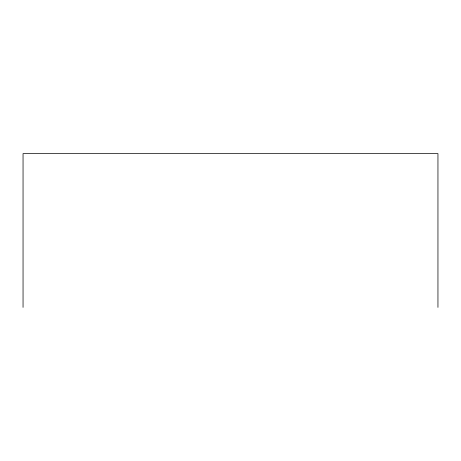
<?xml version="1.0" encoding="UTF-8"?>
<svg xmlns="http://www.w3.org/2000/svg" width="461" height="461" viewBox="0 0 461 461"><rect width="100%" height="100%" fill="white"/><g stroke="black" fill="none" stroke-linecap="round" stroke-linejoin="round"><path stroke-width="0.69" d="M437.95 307.389L437.95 153.611L23.05 153.611L23.05 307.389"/></g></svg>
